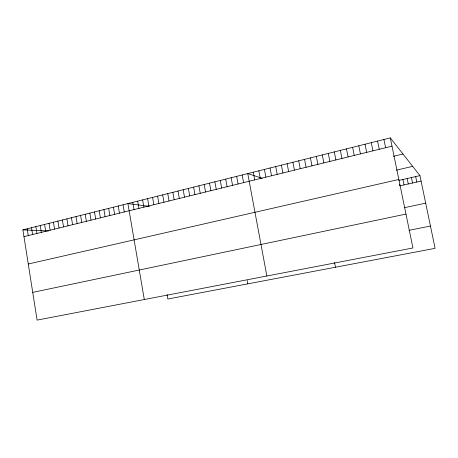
<?xml version="1.0" encoding="UTF-8"?>
<svg xmlns="http://www.w3.org/2000/svg" width="458" height="458" viewBox="0 0 458 458"><rect width="100%" height="100%" fill="white"/><g stroke="black" fill="none" stroke-linecap="round" stroke-linejoin="round"><path stroke-width="0.69" d="M390.313 137.892L412.939 247.967L37.092 320.108L22.9 229.87L390.313 137.892L419.952 175.62L435.1 248.339L167.857 299.017L167.061 294.465M23.965 236.649L392.008 146.148M393.376 156.315L402.971 154.008M396.29 170.176L412.675 166.357M28.27 264.003L398.855 179.462M398.7 180.458L419.952 175.62M421.091 181.093L399.817 185.874L399.536 184.522M404.305 207.72L425.688 203.157M32.73 292.376L405.971 214.075M408.954 230.345L430.451 226.023M22.9 229.87L48.508 230.952M149.331 206.369L127.908 203.587L144.31 299.526M262.171 178.317L247.749 173.582L266.865 276.002M415.664 176.593L416.803 182.061M411.399 177.567L412.526 183.017M407.145 178.534L408.273 183.973M402.914 179.496L404.036 184.929M383.924 139.495L385.613 147.716M377.581 141.081L379.253 149.279M371.278 142.661L372.938 150.837M365.02 144.224L366.663 152.377M358.797 145.787L360.435 153.911M352.614 147.333L354.24 155.434M346.471 148.867L348.086 156.945M340.368 150.396L341.971 158.451M334.306 151.919L335.891 159.945M328.277 153.424L329.857 161.428M322.289 154.924L323.858 162.905M316.341 156.413L317.898 164.37M334.54 262.497L335.468 267.232M310.427 157.895L311.972 165.825M304.547 159.367L306.087 167.273M298.708 160.827L300.236 168.716M292.908 162.281L294.42 170.141M287.137 163.724L288.643 171.561M281.407 165.155L282.901 172.975M275.71 166.586L277.193 174.378M270.048 168L271.525 175.775M264.421 169.408L265.886 177.16M258.833 170.811L260.287 178.54M253.274 172.202L254.717 179.908M242.185 174.979L243.61 182.639M236.66 176.359L238.074 184.001M231.164 177.733L232.572 185.353M247.177 280.462L247.801 283.857M225.702 179.101L227.099 186.698M220.275 180.463L221.666 188.038M214.882 181.809L216.262 189.366M209.518 183.154L210.886 190.683M204.188 184.488L205.55 191.999M198.892 185.816L200.243 193.305M193.625 187.133L194.965 194.598M188.387 188.444L189.721 195.892M183.183 189.744L184.511 197.169M178.013 191.043L179.324 198.446M172.866 192.331L174.172 199.711M167.754 193.608L169.054 200.97M162.67 194.879L163.964 202.224M157.621 196.144L158.897 203.466M152.594 197.404L153.865 204.709M147.602 198.652L148.861 205.94M142.633 199.9L143.892 207.159M137.698 201.131L138.946 208.379M132.786 202.362L134.028 209.587M123.053 204.8L124.278 211.985M118.227 206.008L119.446 213.17M113.429 207.205L114.637 214.355M108.661 208.401L109.863 215.529M103.92 209.592L105.111 216.697M99.203 210.772L100.388 217.859M94.508 211.945L95.688 219.016M89.848 213.113L91.016 220.161M85.211 214.275L86.373 221.306M80.597 215.426L81.753 222.439M76.011 216.577L77.162 223.573M71.448 217.716L72.593 224.695M66.914 218.855L68.047 225.811M62.403 219.983L63.53 226.922M57.92 221.105L59.036 228.027M53.454 222.222L54.571 229.126M49.017 223.332L50.128 230.219M44.609 224.437L45.708 231.307M40.218 225.536L41.312 232.383M35.856 226.63L36.938 233.46M31.51 227.718L32.592 234.53M27.194 228.794L28.27 235.595"/></g></svg>
